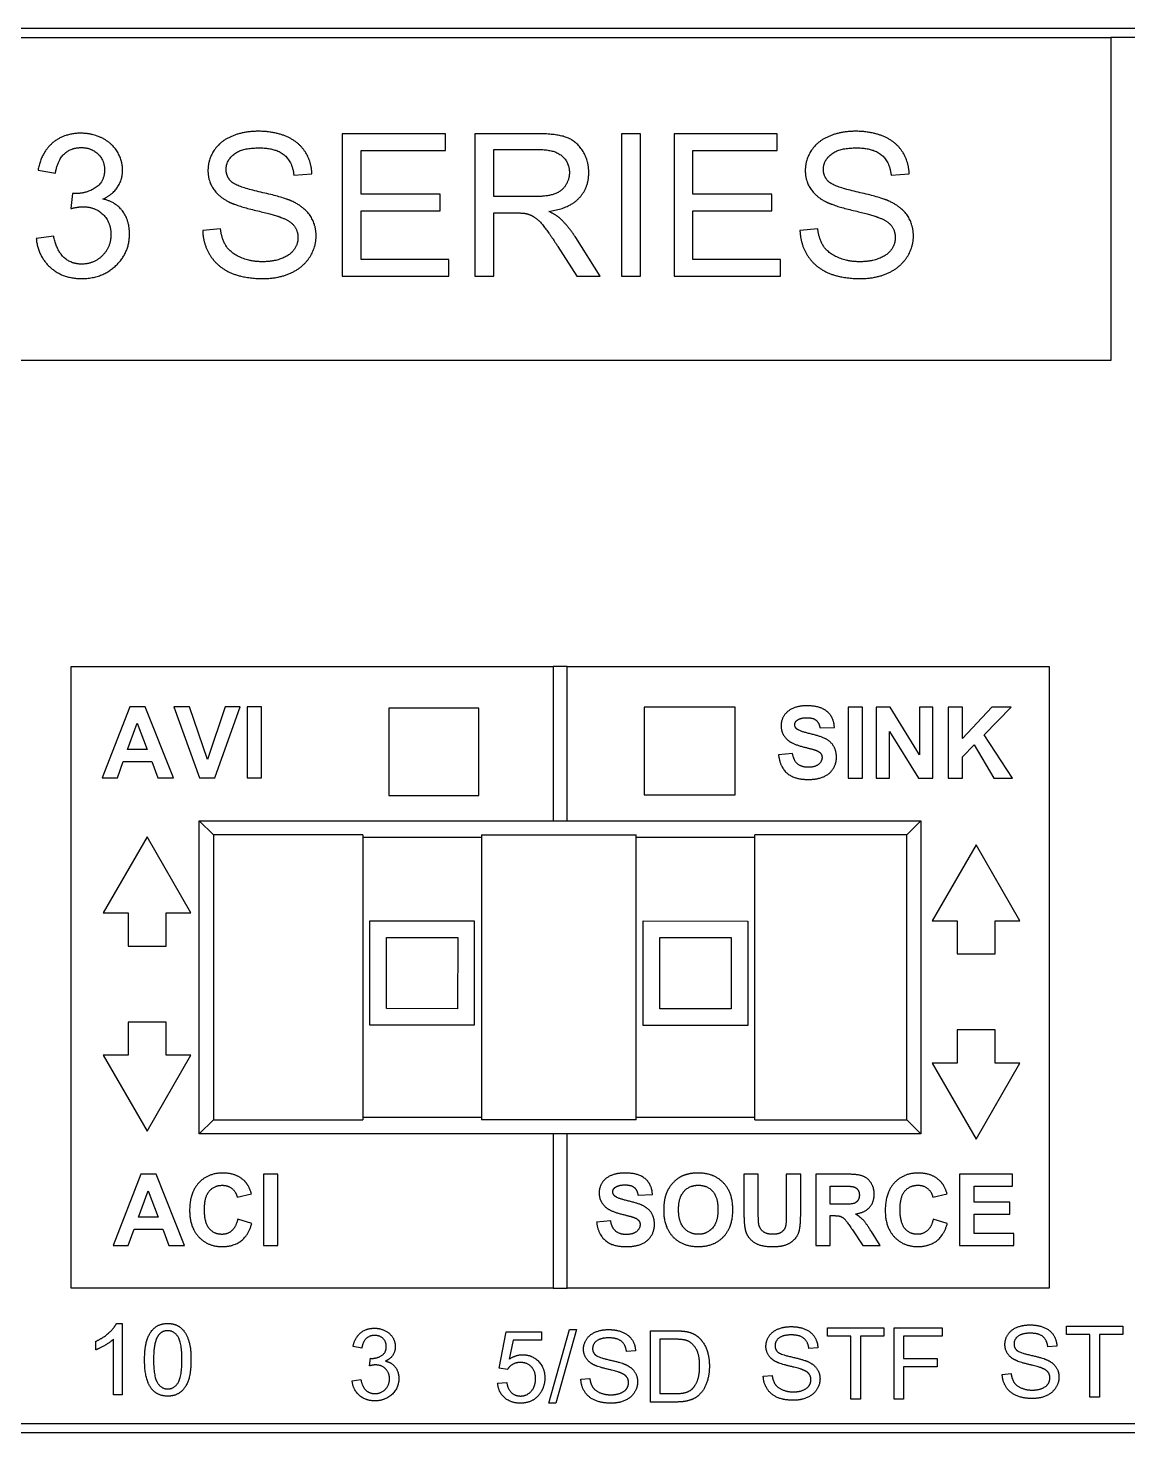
# Model space of a CAD drawing. Header units: millimetres. Extents: x -684 to 5961, y -1281 to 2539.
# Drawn here: x 2162.24 to 2180.77, y -318 to -294.32 of the extents above; entities that cross this region are included whole.
import ezdxf

# ---------------------------------------------------------------- set-up
doc = ezdxf.new("R2010")
doc.units = ezdxf.units.MM
doc.header["$LTSCALE"] = 5
doc.header["$MEASUREMENT"] = 0
doc.layers.add('圖框', color=7, linetype='CONTINUOUS')

msp = doc.modelspace()

# ---------------------------------------------------------------- linework, layer by layer
at = {"layer": '圖框'}
for p, q in [((2151.926, -294.319), (2183.926, -294.319)), ((2154.886, -294.479), (2180.486, -294.479)), ((2183.766, -294.479), (2180.486, -294.479)), ((2180.486, -294.479), (2180.486, -299.919)), ((2169.273, -296.1), (2167.535, -296.1)), ((2167.535, -296.1), (2167.535, -298.5)), ((2169.273, -296.384), (2169.273, -296.1)), ((2170.835, -296.1), (2169.771, -296.1)), ((2169.771, -296.1), (2169.771, -298.5)), ((2172.56, -296.1), (2172.242, -296.1)), ((2172.242, -296.1), (2172.242, -298.5)), ((2172.56, -298.5), (2172.56, -296.1)), ((2174.863, -296.1), (2173.125, -296.1)), ((2173.125, -296.1), (2173.125, -298.5)), ((2174.863, -296.384), (2174.863, -296.1)), ((2167.853, -296.384), (2169.273, -296.384)), ((2167.853, -297.117), (2167.853, -296.384)), ((2170.089, -297.159), (2170.089, -296.366)), ((2170.089, -296.366), (2170.848, -296.366)), ((2173.444, -296.384), (2174.863, -296.384)), ((2173.444, -297.117), (2173.444, -296.384)), ((2162.408, -296.713), (2162.702, -296.766)), ((2166.719, -296.799), (2167.023, -296.775)), ((2176.784, -296.799), (2177.088, -296.775)), ((2162.991, -297.105), (2162.96, -297.362)), ((2169.183, -297.117), (2167.853, -297.117)), ((2169.183, -297.401), (2169.183, -297.117)), ((2170.771, -297.159), (2170.089, -297.159)), ((2174.774, -297.117), (2173.444, -297.117)), ((2174.774, -297.401), (2174.774, -297.117)), ((2167.853, -297.401), (2169.183, -297.401)), ((2167.853, -298.217), (2167.853, -297.401)), ((2173.444, -297.401), (2174.774, -297.401)), ((2173.444, -298.217), (2173.444, -297.401)), ((2170.089, -297.434), (2170.457, -297.434)), ((2170.089, -298.5), (2170.089, -297.434)), ((2162.673, -297.825), (2162.378, -297.864)), ((2165.483, -297.703), (2165.183, -297.728)), ((2171.883, -298.5), (2171.468, -297.847)), ((2175.547, -297.703), (2175.247, -297.728)), ((2171.168, -298.001), (2171.486, -298.5)), ((2169.328, -298.217), (2167.853, -298.217)), ((2169.328, -298.5), (2169.328, -298.217)), ((2174.918, -298.217), (2173.444, -298.217)), ((2174.918, -298.5), (2174.918, -298.217)), ((2167.535, -298.5), (2169.328, -298.5)), ((2169.771, -298.5), (2170.089, -298.5)), ((2171.486, -298.5), (2171.883, -298.5)), ((2172.242, -298.5), (2172.56, -298.5)), ((2173.125, -298.5), (2174.918, -298.5)), ((2180.486, -299.919), (2154.886, -299.919)), ((2162.966, -315.559), (2162.966, -305.079)), ((2162.966, -305.079), (2171.086, -305.079)), ((2171.326, -305.079), (2171.086, -305.079)), ((2171.086, -305.079), (2171.086, -307.679)), ((2171.326, -307.679), (2171.326, -305.079)), ((2171.326, -305.079), (2179.446, -305.079)), ((2179.446, -305.079), (2179.446, -315.559)), ((2163.955, -305.757), (2163.488, -306.957)), ((2164.213, -305.757), (2163.955, -305.757)), ((2164.692, -306.957), (2164.213, -305.757)), ((2164.699, -305.757), (2165.128, -306.957)), ((2164.962, -305.757), (2164.699, -305.757)), ((2165.266, -306.645), (2164.962, -305.757)), ((2165.56, -305.757), (2165.266, -306.645)), ((2165.388, -306.957), (2165.817, -305.757)), ((2165.817, -305.757), (2165.56, -305.757)), ((2165.932, -305.757), (2165.932, -306.957)), ((2166.175, -305.757), (2165.932, -305.757)), ((2166.175, -306.957), (2166.175, -305.757)), ((2169.834, -305.784), (2168.321, -305.784)), ((2168.321, -305.784), (2168.321, -307.257)), ((2169.834, -307.257), (2169.834, -305.784)), ((2174.158, -305.768), (2172.622, -305.768)), ((2172.622, -305.768), (2172.622, -307.241)), ((2174.158, -307.241), (2174.158, -305.768)), ((2176.058, -305.763), (2176.058, -306.963)), ((2176.301, -305.763), (2176.058, -305.763)), ((2176.301, -306.963), (2176.301, -305.763)), ((2176.534, -305.763), (2176.534, -306.963)), ((2176.769, -305.763), (2176.534, -305.763)), ((2177.262, -306.567), (2176.769, -305.763)), ((2177.486, -305.763), (2177.262, -305.763)), ((2177.262, -305.763), (2177.262, -306.567)), ((2177.486, -306.963), (2177.486, -305.763)), ((2177.746, -305.763), (2177.746, -306.963)), ((2177.988, -305.763), (2177.746, -305.763)), ((2178.478, -305.763), (2177.988, -306.296)), ((2177.988, -306.296), (2177.988, -305.763)), ((2178.351, -306.23), (2178.804, -305.763)), ((2178.804, -305.763), (2178.478, -305.763)), ((2163.918, -306.481), (2164.081, -306.036)), ((2164.081, -306.036), (2164.247, -306.481)), ((2175.585, -306.116), (2175.827, -306.106)), ((2176.758, -306.963), (2176.758, -306.175)), ((2176.758, -306.175), (2177.244, -306.963)), ((2177.988, -306.6), (2178.184, -306.399)), ((2178.184, -306.399), (2178.515, -306.963)), ((2178.829, -306.963), (2178.351, -306.23)), ((2164.247, -306.481), (2163.918, -306.481)), ((2175.122, -306.548), (2174.886, -306.571)), ((2177.988, -306.963), (2177.988, -306.6)), ((2163.745, -306.957), (2163.845, -306.684)), ((2163.845, -306.684), (2164.324, -306.684)), ((2164.324, -306.684), (2164.429, -306.957)), ((2163.488, -306.957), (2163.745, -306.957)), ((2164.429, -306.957), (2164.692, -306.957)), ((2165.128, -306.957), (2165.388, -306.957)), ((2165.932, -306.957), (2166.175, -306.957)), ((2176.058, -306.963), (2176.301, -306.963)), ((2176.534, -306.963), (2176.758, -306.963)), ((2177.244, -306.963), (2177.486, -306.963)), ((2177.746, -306.963), (2177.988, -306.963)), ((2178.515, -306.963), (2178.829, -306.963)), ((2168.321, -307.257), (2169.834, -307.257)), ((2172.622, -307.241), (2174.158, -307.241)), ((2165.126, -312.959), (2165.126, -307.679)), ((2165.126, -307.679), (2171.086, -307.679)), ((2165.126, -307.679), (2165.366, -307.919)), ((2171.086, -307.679), (2171.326, -307.679)), ((2171.326, -307.679), (2177.286, -307.679)), ((2177.286, -307.679), (2177.046, -307.919)), ((2177.286, -307.679), (2177.286, -312.959)), ((2164.246, -307.952), (2163.507, -309.232)), ((2164.985, -309.232), (2164.246, -307.952)), ((2165.366, -307.919), (2165.366, -312.719)), ((2167.88, -307.919), (2165.366, -307.919)), ((2167.88, -307.919), (2167.88, -312.719)), ((2169.88, -307.96), (2167.88, -307.96)), ((2169.88, -307.919), (2169.88, -312.719)), ((2169.88, -307.919), (2172.487, -307.919)), ((2172.487, -312.719), (2172.487, -307.919)), ((2174.487, -307.96), (2172.487, -307.96)), ((2177.046, -307.919), (2174.487, -307.919)), ((2174.487, -312.719), (2174.487, -307.919)), ((2177.046, -312.719), (2177.046, -307.919)), ((2178.215, -308.085), (2177.476, -309.365)), ((2178.954, -309.365), (2178.215, -308.085)), ((2163.507, -309.232), (2163.926, -309.232)), ((2163.926, -309.232), (2163.926, -309.792)), ((2164.566, -309.232), (2164.985, -309.232)), ((2164.566, -309.792), (2164.566, -309.232)), ((2167.999, -311.127), (2168, -309.367)), ((2168, -309.367), (2169.76, -309.368)), ((2169.76, -309.368), (2169.759, -311.128)), ((2172.607, -311.129), (2172.608, -309.369)), ((2172.608, -309.369), (2174.368, -309.37)), ((2174.368, -309.37), (2174.367, -311.13)), ((2177.476, -309.365), (2177.895, -309.365)), ((2177.895, -309.365), (2177.895, -309.925)), ((2178.535, -309.925), (2178.535, -309.365)), ((2178.535, -309.365), (2178.954, -309.365)), ((2168.279, -310.847), (2168.28, -309.647)), ((2168.28, -309.647), (2169.48, -309.648)), ((2169.48, -309.648), (2169.479, -310.848)), ((2172.887, -310.85), (2172.888, -309.65)), ((2172.888, -309.65), (2174.088, -309.65)), ((2174.088, -309.65), (2174.087, -310.85)), ((2163.926, -309.792), (2164.566, -309.792)), ((2177.895, -309.925), (2178.535, -309.925)), ((2169.479, -310.848), (2168.279, -310.847)), ((2174.087, -310.85), (2172.887, -310.85)), ((2164.566, -311.074), (2163.926, -311.074)), ((2163.926, -311.074), (2163.926, -311.634)), ((2164.566, -311.634), (2164.566, -311.074)), ((2169.759, -311.128), (2167.999, -311.127)), ((2174.367, -311.13), (2172.607, -311.129)), ((2178.535, -311.207), (2177.895, -311.207)), ((2177.895, -311.207), (2177.895, -311.767)), ((2178.535, -311.767), (2178.535, -311.207)), ((2163.926, -311.634), (2163.507, -311.634)), ((2163.507, -311.634), (2164.246, -312.914)), ((2164.246, -312.914), (2164.985, -311.634)), ((2164.985, -311.634), (2164.566, -311.634)), ((2177.895, -311.767), (2177.476, -311.767)), ((2177.476, -311.767), (2178.215, -313.047)), ((2178.215, -313.047), (2178.954, -311.767)), ((2178.954, -311.767), (2178.535, -311.767)), ((2165.126, -312.959), (2165.366, -312.719)), ((2165.366, -312.719), (2167.88, -312.719)), ((2167.88, -312.677), (2169.88, -312.677)), ((2172.487, -312.719), (2169.88, -312.719)), ((2172.487, -312.677), (2174.487, -312.677)), ((2174.487, -312.719), (2177.046, -312.719)), ((2177.286, -312.959), (2177.046, -312.719)), ((2171.086, -312.959), (2165.126, -312.959)), ((2171.326, -312.959), (2171.086, -312.959)), ((2171.086, -312.959), (2171.086, -315.559)), ((2177.286, -312.959), (2171.326, -312.959)), ((2171.326, -315.559), (2171.326, -312.959)), ((2164.139, -313.639), (2163.673, -314.839)), ((2164.397, -313.639), (2164.139, -313.639)), ((2164.876, -314.839), (2164.397, -313.639)), ((2166.209, -313.639), (2166.209, -314.839)), ((2166.451, -313.639), (2166.209, -313.639)), ((2166.451, -314.839), (2166.451, -313.639)), ((2174.545, -313.638), (2174.303, -313.638)), ((2174.303, -313.638), (2174.303, -314.278)), ((2174.545, -314.288), (2174.545, -313.638)), ((2175.26, -313.638), (2175.017, -313.638)), ((2175.017, -313.638), (2175.017, -314.302)), ((2175.26, -314.268), (2175.26, -313.638)), ((2175.516, -313.638), (2175.516, -314.838)), ((2176.026, -313.638), (2175.516, -313.638)), ((2177.938, -313.638), (2177.938, -314.838)), ((2178.828, -313.638), (2177.938, -313.638)), ((2178.828, -313.841), (2178.828, -313.638)), ((2164.102, -314.363), (2164.265, -313.918)), ((2164.265, -313.918), (2164.431, -314.363)), ((2165.765, -314.026), (2166.005, -313.969)), ((2172.519, -313.992), (2172.761, -313.981)), ((2175.758, -313.841), (2175.948, -313.841)), ((2175.758, -314.145), (2175.758, -313.841)), ((2177.486, -314.025), (2177.726, -313.968)), ((2178.18, -314.107), (2178.18, -313.841)), ((2178.18, -313.841), (2178.828, -313.841)), ((2175.938, -314.145), (2175.758, -314.145)), ((2178.783, -314.107), (2178.18, -314.107)), ((2178.783, -314.31), (2178.783, -314.107)), ((2164.431, -314.363), (2164.102, -314.363)), ((2166.009, -314.471), (2165.773, -314.397)), ((2172.056, -314.423), (2171.82, -314.446)), ((2175.758, -314.838), (2175.758, -314.336)), ((2175.758, -314.336), (2175.808, -314.336)), ((2177.729, -314.47), (2177.494, -314.396)), ((2178.18, -314.635), (2178.18, -314.31)), ((2178.18, -314.31), (2178.783, -314.31)), ((2163.93, -314.839), (2164.029, -314.566)), ((2164.029, -314.566), (2164.509, -314.566)), ((2164.509, -314.566), (2164.613, -314.839)), ((2176.131, -314.576), (2176.306, -314.838)), ((2176.596, -314.838), (2176.45, -314.604)), ((2178.851, -314.635), (2178.18, -314.635)), ((2178.851, -314.838), (2178.851, -314.635)), ((2163.673, -314.839), (2163.93, -314.839)), ((2164.613, -314.839), (2164.876, -314.839)), ((2166.209, -314.839), (2166.451, -314.839)), ((2175.516, -314.838), (2175.758, -314.838)), ((2176.306, -314.838), (2176.596, -314.838)), ((2177.938, -314.838), (2178.851, -314.838)), ((2171.086, -315.559), (2162.966, -315.559)), ((2171.086, -315.559), (2171.326, -315.559)), ((2179.446, -315.559), (2171.326, -315.559)), ((2163.731, -316.154), (2163.826, -316.154)), ((2163.826, -316.154), (2163.826, -317.359)), ((2170.179, -316.91), (2170.295, -316.294)), ((2170.295, -316.294), (2170.892, -316.294)), ((2170.892, -316.294), (2170.892, -316.434)), ((2171.015, -317.498), (2171.363, -316.258)), ((2171.482, -316.258), (2171.134, -317.498)), ((2171.363, -316.258), (2171.482, -316.258)), ((2172.728, -317.478), (2172.728, -316.278)), ((2172.728, -316.278), (2173.142, -316.278)), ((2175.712, -316.37), (2175.712, -316.229)), ((2175.712, -316.229), (2176.663, -316.229)), ((2176.663, -316.229), (2176.663, -316.37)), ((2176.834, -317.429), (2176.834, -316.229)), ((2176.834, -316.229), (2177.645, -316.229)), ((2177.645, -316.229), (2177.645, -316.37)), ((2179.739, -316.341), (2179.739, -316.199)), ((2179.739, -316.199), (2180.69, -316.199)), ((2180.134, -316.341), (2179.739, -316.341)), ((2180.134, -317.399), (2180.134, -316.341)), ((2180.69, -316.341), (2180.293, -316.341)), ((2180.293, -316.341), (2180.293, -317.399)), ((2180.69, -316.199), (2180.69, -316.341)), ((2163.384, -316.598), (2163.384, -316.455)), ((2163.679, -317.359), (2163.679, -316.42)), ((2167.864, -316.572), (2167.717, -316.545)), ((2170.413, -316.434), (2170.348, -316.756)), ((2170.892, -316.434), (2170.413, -316.434)), ((2173.14, -316.42), (2172.887, -316.42)), ((2172.887, -316.42), (2172.887, -317.336)), ((2175.549, -316.566), (2175.397, -316.578)), ((2176.107, -316.37), (2175.712, -316.37)), ((2176.107, -317.429), (2176.107, -316.37)), ((2176.663, -316.37), (2176.266, -316.37)), ((2176.266, -316.37), (2176.266, -317.429)), ((2177.645, -316.37), (2176.993, -316.37)), ((2176.993, -316.37), (2176.993, -316.742)), ((2179.576, -316.536), (2179.424, -316.548)), ((2167.993, -316.87), (2168.008, -316.741)), ((2172.476, -316.616), (2172.324, -316.627)), ((2176.993, -316.742), (2177.557, -316.742)), ((2177.557, -316.742), (2177.557, -316.883)), ((2170.317, -316.928), (2170.179, -316.91)), ((2174.629, -317.043), (2174.779, -317.03)), ((2177.557, -316.883), (2176.993, -316.883)), ((2176.993, -316.883), (2176.993, -317.429)), ((2178.656, -317.013), (2178.806, -317)), ((2167.702, -317.121), (2167.849, -317.101)), ((2170.153, -317.163), (2170.307, -317.151)), ((2171.556, -317.092), (2171.706, -317.079)), ((2163.826, -317.359), (2163.679, -317.359)), ((2171.134, -317.498), (2171.015, -317.498)), ((2173.162, -317.478), (2172.728, -317.478)), ((2172.887, -317.336), (2173.143, -317.336)), ((2176.266, -317.429), (2176.107, -317.429)), ((2176.993, -317.429), (2176.834, -317.429)), ((2180.293, -317.399), (2180.134, -317.399)), ((2203.926, -317.999), (2151.926, -317.999)), ((2152.086, -317.839), (2203.766, -317.839))]:
    msp.add_line(p, q, dxfattribs=at)
for points in [[(2163.13, -296.091), (2162.845, -296.091), (2162.463, -296.417), (2162.408, -296.713)], [(2163.833, -296.713), (2163.833, -296.55), (2163.657, -296.259), (2163.326, -296.091), (2163.13, -296.091)], [(2166.119, -296.058), (2165.876, -296.058), (2165.479, -296.223), (2165.272, -296.537), (2165.272, -296.72)], [(2167.023, -296.775), (2167.016, -296.565), (2166.794, -296.23), (2166.386, -296.058), (2166.119, -296.058)], [(2171.689, -296.755), (2171.689, -296.558), (2171.49, -296.23), (2171.155, -296.1), (2170.835, -296.1)], [(2176.184, -296.058), (2175.941, -296.058), (2175.544, -296.223), (2175.337, -296.537), (2175.337, -296.72)], [(2177.088, -296.775), (2177.08, -296.565), (2176.859, -296.23), (2176.451, -296.058), (2176.184, -296.058)], [(2162.702, -296.766), (2162.735, -296.548), (2162.964, -296.333), (2163.136, -296.333)], [(2163.136, -296.333), (2163.31, -296.333), (2163.529, -296.545), (2163.529, -296.708)], [(2165.578, -296.698), (2165.578, -296.55), (2165.843, -296.338), (2166.132, -296.338)], [(2166.132, -296.338), (2166.41, -296.338), (2166.696, -296.57), (2166.719, -296.799)], [(2170.848, -296.366), (2171.115, -296.366), (2171.362, -296.585), (2171.362, -296.755)], [(2175.642, -296.698), (2175.642, -296.55), (2175.908, -296.338), (2176.197, -296.338)], [(2176.197, -296.338), (2176.475, -296.338), (2176.76, -296.57), (2176.784, -296.799)], [(2163.529, -296.708), (2163.529, -296.911), (2163.227, -297.108), (2163.039, -297.108)], [(2165.671, -296.912), (2165.578, -296.828), (2165.578, -296.698)], [(2175.736, -296.912), (2175.642, -296.828), (2175.642, -296.698)], [(2163.502, -297.2), (2163.666, -297.125), (2163.833, -296.869), (2163.833, -296.713)], [(2165.272, -296.72), (2165.272, -296.885), (2165.441, -297.152), (2165.613, -297.242)], [(2166.686, -297.236), (2166.542, -297.17), (2165.764, -296.995), (2165.671, -296.912)], [(2171.362, -296.755), (2171.362, -296.87), (2171.234, -297.07), (2170.989, -297.159), (2170.771, -297.159)], [(2171.014, -297.408), (2171.358, -297.361), (2171.689, -297.011), (2171.689, -296.755)], [(2175.337, -296.72), (2175.337, -296.885), (2175.505, -297.152), (2175.677, -297.242)], [(2176.751, -297.236), (2176.607, -297.17), (2175.829, -296.995), (2175.736, -296.912)], [(2163.039, -297.108), (2163.022, -297.108), (2162.991, -297.105)], [(2162.96, -297.362), (2163.085, -297.33), (2163.167, -297.33)], [(2163.167, -297.33), (2163.372, -297.33), (2163.637, -297.593), (2163.637, -297.796)], [(2163.95, -297.791), (2163.95, -297.558), (2163.716, -297.249), (2163.502, -297.2)], [(2165.613, -297.242), (2165.746, -297.313), (2166.41, -297.472), (2166.507, -297.511)], [(2167.094, -297.822), (2167.094, -297.63), (2166.895, -297.333), (2166.686, -297.236)], [(2171.205, -297.527), (2171.139, -297.469), (2171.014, -297.408)], [(2175.677, -297.242), (2175.811, -297.313), (2176.475, -297.472), (2176.572, -297.511)], [(2177.159, -297.822), (2177.159, -297.63), (2176.96, -297.333), (2176.751, -297.236)], [(2166.507, -297.511), (2166.659, -297.567), (2166.789, -297.736), (2166.789, -297.849)], [(2170.457, -297.434), (2170.579, -297.434), (2170.634, -297.445)], [(2170.634, -297.445), (2170.707, -297.463), (2170.85, -297.556), (2171.029, -297.785), (2171.168, -298.001)], [(2171.468, -297.847), (2171.344, -297.655), (2171.205, -297.527)], [(2176.572, -297.511), (2176.724, -297.567), (2176.853, -297.736), (2176.853, -297.849)], [(2162.378, -297.864), (2162.408, -298.164), (2162.825, -298.541), (2163.141, -298.541)], [(2163.143, -298.297), (2162.967, -298.297), (2162.724, -298.076), (2162.673, -297.825)], [(2163.141, -298.541), (2163.491, -298.541), (2163.95, -298.103), (2163.95, -297.791)], [(2163.637, -297.796), (2163.637, -298.008), (2163.352, -298.297), (2163.143, -298.297)], [(2165.183, -297.728), (2165.19, -297.97), (2165.441, -298.35), (2165.88, -298.541), (2166.207, -298.541)], [(2166.192, -298.257), (2165.988, -298.257), (2165.66, -298.114), (2165.505, -297.884), (2165.483, -297.703)], [(2166.789, -297.849), (2166.789, -297.961), (2166.653, -298.149), (2166.374, -298.257), (2166.192, -298.257)], [(2166.207, -298.541), (2166.463, -298.541), (2166.875, -298.352), (2167.094, -298.014), (2167.094, -297.822)], [(2175.247, -297.728), (2175.255, -297.97), (2175.505, -298.35), (2175.944, -298.541), (2176.272, -298.541)], [(2176.257, -298.257), (2176.052, -298.257), (2175.725, -298.114), (2175.569, -297.884), (2175.547, -297.703)], [(2176.853, -297.849), (2176.853, -297.961), (2176.718, -298.149), (2176.438, -298.257), (2176.257, -298.257)], [(2176.272, -298.541), (2176.528, -298.541), (2176.939, -298.352), (2177.159, -298.014), (2177.159, -297.822)], [(2175.367, -305.742), (2175.229, -305.742), (2175.033, -305.826), (2174.929, -305.985), (2174.929, -306.077)], [(2175.199, -305.986), (2175.258, -305.943), (2175.364, -305.943)], [(2175.364, -305.943), (2175.467, -305.943), (2175.569, -306.024), (2175.585, -306.116)], [(2175.827, -306.106), (2175.822, -305.94), (2175.593, -305.742), (2175.367, -305.742)], [(2174.929, -306.077), (2174.929, -306.219), (2175.04, -306.318)], [(2175.16, -306.061), (2175.16, -306.014), (2175.199, -305.986)], [(2175.196, -306.134), (2175.16, -306.103), (2175.16, -306.061)], [(2175.862, -306.613), (2175.862, -306.499), (2175.766, -306.344), (2175.597, -306.256), (2175.243, -306.172), (2175.196, -306.134)], [(2175.04, -306.318), (2175.118, -306.388), (2175.313, -306.437)], [(2174.886, -306.571), (2174.91, -306.773), (2175.154, -306.984), (2175.382, -306.984)], [(2175.383, -306.779), (2175.274, -306.779), (2175.143, -306.667), (2175.122, -306.548)], [(2175.313, -306.437), (2175.465, -306.474), (2175.507, -306.489)], [(2175.382, -306.984), (2175.538, -306.984), (2175.747, -306.896), (2175.862, -306.716), (2175.862, -306.613)], [(2175.619, -306.613), (2175.619, -306.68), (2175.501, -306.779), (2175.383, -306.779)], [(2175.507, -306.489), (2175.569, -306.511), (2175.619, -306.57), (2175.619, -306.613)], [(2165.525, -313.618), (2165.272, -313.618), (2164.963, -313.95), (2164.963, -314.25)], [(2165.882, -313.748), (2165.744, -313.618), (2165.525, -313.618)], [(2166.005, -313.969), (2165.964, -313.825), (2165.882, -313.748)], [(2172.301, -313.618), (2172.163, -313.618), (2171.967, -313.701), (2171.863, -313.86), (2171.863, -313.952)], [(2172.761, -313.981), (2172.756, -313.815), (2172.527, -313.618), (2172.301, -313.618)], [(2173.273, -313.665), (2173.189, -313.7), (2173.047, -313.846), (2173.006, -313.938)], [(2173.532, -313.618), (2173.385, -313.618), (2173.273, -313.665)], [(2174.116, -314.24), (2174.116, -313.947), (2173.797, -313.618), (2173.532, -313.618)], [(2176.498, -313.974), (2176.498, -313.867), (2176.393, -313.703), (2176.219, -313.638), (2176.026, -313.638)], [(2177.245, -313.618), (2176.993, -313.618), (2176.684, -313.949), (2176.684, -314.249)], [(2177.603, -313.747), (2177.465, -313.618), (2177.245, -313.618)], [(2177.726, -313.968), (2177.684, -313.824), (2177.603, -313.747)], [(2165.213, -314.231), (2165.213, -314.016), (2165.379, -313.825), (2165.513, -313.825)], [(2165.513, -313.825), (2165.609, -313.825), (2165.744, -313.933), (2165.765, -314.026)], [(2171.863, -313.952), (2171.863, -314.094), (2171.973, -314.193)], [(2172.094, -313.936), (2172.094, -313.889), (2172.133, -313.861)], [(2172.13, -314.009), (2172.094, -313.978), (2172.094, -313.936)], [(2172.133, -313.861), (2172.192, -313.818), (2172.298, -313.818)], [(2172.298, -313.818), (2172.401, -313.818), (2172.503, -313.899), (2172.519, -313.992)], [(2173.006, -313.938), (2172.951, -314.062), (2172.951, -314.245)], [(2173.201, -314.237), (2173.201, -314.03), (2173.385, -313.824), (2173.535, -313.824)], [(2173.535, -313.824), (2173.685, -313.824), (2173.866, -314.027), (2173.866, -314.234)], [(2176.248, -313.99), (2176.248, -314.044), (2176.199, -314.116), (2176.112, -314.145), (2175.938, -314.145)], [(2175.948, -313.841), (2176.095, -313.841), (2176.125, -313.844)], [(2176.125, -313.844), (2176.184, -313.854), (2176.248, -313.929), (2176.248, -313.99)], [(2176.182, -314.308), (2176.34, -314.285), (2176.498, -314.109), (2176.498, -313.974)], [(2176.934, -314.23), (2176.934, -314.015), (2177.1, -313.824), (2177.234, -313.824)], [(2177.234, -313.824), (2177.33, -313.824), (2177.465, -313.932), (2177.486, -314.025)], [(2165.507, -314.652), (2165.377, -314.652), (2165.213, -314.459), (2165.213, -314.231)], [(2171.973, -314.193), (2172.052, -314.263), (2172.247, -314.312)], [(2172.796, -314.488), (2172.796, -314.374), (2172.7, -314.219), (2172.531, -314.131), (2172.177, -314.047), (2172.13, -314.009)], [(2177.228, -314.651), (2177.097, -314.651), (2176.934, -314.458), (2176.934, -314.23)], [(2164.963, -314.25), (2164.963, -314.532), (2165.271, -314.859), (2165.51, -314.859)], [(2165.773, -314.397), (2165.743, -314.528), (2165.604, -314.652), (2165.507, -314.652)], [(2171.82, -314.446), (2171.844, -314.648), (2172.088, -314.859), (2172.316, -314.859)], [(2172.317, -314.654), (2172.208, -314.654), (2172.077, -314.542), (2172.056, -314.423)], [(2172.247, -314.312), (2172.399, -314.349), (2172.441, -314.364)], [(2172.441, -314.364), (2172.503, -314.386), (2172.553, -314.445), (2172.553, -314.488)], [(2172.951, -314.245), (2172.951, -314.531), (2173.268, -314.858), (2173.535, -314.858)], [(2173.535, -314.651), (2173.389, -314.651), (2173.201, -314.441), (2173.201, -314.237)], [(2173.866, -314.234), (2173.866, -314.443), (2173.68, -314.651), (2173.535, -314.651)], [(2173.535, -314.858), (2173.799, -314.858), (2174.116, -314.529), (2174.116, -314.24)], [(2174.303, -314.278), (2174.303, -314.479), (2174.327, -314.582)], [(2174.555, -314.488), (2174.545, -314.443), (2174.545, -314.288)], [(2175.017, -314.302), (2175.017, -314.444), (2174.996, -314.567), (2174.891, -314.651), (2174.789, -314.651)], [(2174.796, -314.858), (2174.938, -314.858), (2175.115, -314.785), (2175.22, -314.662), (2175.26, -314.484), (2175.26, -314.268)], [(2175.808, -314.336), (2175.892, -314.336), (2175.969, -314.363), (2176.037, -314.436), (2176.131, -314.576)], [(2176.45, -314.604), (2176.363, -314.464), (2176.26, -314.354), (2176.182, -314.308)], [(2176.684, -314.249), (2176.684, -314.531), (2176.992, -314.858), (2177.231, -314.858)], [(2177.494, -314.396), (2177.464, -314.528), (2177.325, -314.651), (2177.228, -314.651)], [(2177.231, -314.858), (2177.424, -314.858), (2177.675, -314.667), (2177.729, -314.47)], [(2165.51, -314.859), (2165.703, -314.859), (2165.955, -314.668), (2166.009, -314.471)], [(2172.316, -314.859), (2172.472, -314.859), (2172.681, -314.771), (2172.796, -314.591), (2172.796, -314.488)], [(2172.553, -314.488), (2172.553, -314.555), (2172.434, -314.654), (2172.317, -314.654)], [(2174.327, -314.582), (2174.343, -314.652), (2174.447, -314.778), (2174.624, -314.858), (2174.796, -314.858)], [(2174.789, -314.651), (2174.687, -314.651), (2174.57, -314.561), (2174.555, -314.488)], [(2163.384, -316.455), (2163.507, -316.397), (2163.692, -316.232), (2163.731, -316.154)], [(2164.204, -316.767), (2164.204, -316.554), (2164.291, -316.294), (2164.463, -316.154), (2164.595, -316.154)], [(2164.431, -316.362), (2164.355, -316.472), (2164.355, -316.767)], [(2164.593, -316.276), (2164.492, -316.276), (2164.431, -316.362)], [(2164.834, -316.767), (2164.834, -316.471), (2164.696, -316.276), (2164.593, -316.276)], [(2164.595, -316.154), (2164.691, -316.154), (2164.837, -316.232), (2164.932, -316.378), (2164.986, -316.589), (2164.986, -316.767)], [(2167.717, -316.545), (2167.744, -316.397), (2167.935, -316.234), (2168.078, -316.234)], [(2168.081, -316.355), (2167.995, -316.355), (2167.88, -316.463), (2167.864, -316.572)], [(2168.078, -316.234), (2168.176, -316.234), (2168.341, -316.318), (2168.429, -316.464), (2168.429, -316.545)], [(2168.277, -316.543), (2168.277, -316.461), (2168.168, -316.355), (2168.081, -316.355)], [(2171.6, -316.588), (2171.6, -316.497), (2171.704, -316.339), (2171.902, -316.257), (2172.024, -316.257)], [(2172.024, -316.257), (2172.157, -316.257), (2172.361, -316.343), (2172.472, -316.51), (2172.476, -316.616)], [(2173.142, -316.278), (2173.282, -316.278), (2173.356, -316.295)], [(2173.356, -316.295), (2173.459, -316.319), (2173.531, -316.381)], [(2174.674, -316.539), (2174.674, -316.447), (2174.777, -316.29), (2174.976, -316.207), (2175.097, -316.207)], [(2175.104, -316.347), (2174.959, -316.347), (2174.827, -316.454), (2174.827, -316.528)], [(2175.097, -316.207), (2175.231, -316.207), (2175.435, -316.293), (2175.546, -316.461), (2175.549, -316.566)], [(2175.397, -316.578), (2175.386, -316.464), (2175.243, -316.347), (2175.104, -316.347)], [(2178.701, -316.509), (2178.701, -316.417), (2178.804, -316.26), (2179.003, -316.178), (2179.124, -316.178)], [(2179.131, -316.318), (2178.986, -316.318), (2178.854, -316.424), (2178.854, -316.498)], [(2179.124, -316.178), (2179.258, -316.178), (2179.462, -316.264), (2179.573, -316.431), (2179.576, -316.536)], [(2179.424, -316.548), (2179.412, -316.434), (2179.27, -316.318), (2179.131, -316.318)], [(2163.679, -316.42), (2163.625, -316.471), (2163.453, -316.572), (2163.384, -316.598)], [(2168.032, -316.743), (2168.126, -316.743), (2168.277, -316.644), (2168.277, -316.543)], [(2168.429, -316.545), (2168.429, -316.623), (2168.346, -316.751), (2168.264, -316.789)], [(2171.771, -316.849), (2171.685, -316.804), (2171.6, -316.67), (2171.6, -316.588)], [(2172.03, -316.397), (2171.886, -316.397), (2171.753, -316.503), (2171.753, -316.577)], [(2171.753, -316.577), (2171.753, -316.642), (2171.8, -316.684)], [(2172.324, -316.627), (2172.312, -316.513), (2172.169, -316.397), (2172.03, -316.397)], [(2173.345, -316.444), (2173.281, -316.42), (2173.14, -316.42)], [(2173.557, -316.869), (2173.557, -316.68), (2173.433, -316.478), (2173.345, -316.444)], [(2173.531, -316.381), (2173.626, -316.461), (2173.721, -316.711), (2173.721, -316.872)], [(2174.844, -316.799), (2174.758, -316.754), (2174.674, -316.621), (2174.674, -316.539)], [(2174.827, -316.528), (2174.827, -316.593), (2174.873, -316.635)], [(2178.871, -316.769), (2178.785, -316.725), (2178.701, -316.591), (2178.701, -316.509)], [(2178.854, -316.498), (2178.854, -316.563), (2178.9, -316.605)], [(2164.322, -317.255), (2164.204, -317.105), (2164.204, -316.767)], [(2164.355, -316.767), (2164.355, -317.063), (2164.493, -317.258), (2164.595, -317.258)], [(2164.986, -316.767), (2164.986, -316.978), (2164.899, -317.238), (2164.726, -317.379), (2164.595, -317.379)], [(2164.595, -317.258), (2164.696, -317.258), (2164.834, -317.062), (2164.834, -316.767)], [(2168.008, -316.741), (2168.024, -316.743), (2168.032, -316.743)], [(2168.264, -316.789), (2168.371, -316.813), (2168.488, -316.968), (2168.488, -317.084)], [(2170.536, -316.811), (2170.464, -316.811), (2170.35, -316.876), (2170.317, -316.928)], [(2170.348, -316.756), (2170.456, -316.681), (2170.575, -316.681)], [(2170.792, -317.084), (2170.792, -316.958), (2170.651, -316.811), (2170.536, -316.811)], [(2170.575, -316.681), (2170.732, -316.681), (2170.948, -316.899), (2170.948, -317.07)], [(2171.8, -316.684), (2171.846, -316.725), (2172.235, -316.813), (2172.307, -316.846)], [(2175.291, -316.934), (2175.243, -316.914), (2174.911, -316.835), (2174.844, -316.799)], [(2174.873, -316.635), (2174.92, -316.676), (2175.309, -316.764), (2175.381, -316.797)], [(2175.381, -316.797), (2175.485, -316.845), (2175.585, -316.993), (2175.585, -317.089)], [(2179.318, -316.904), (2179.27, -316.885), (2178.938, -316.805), (2178.871, -316.769)], [(2178.9, -316.605), (2178.947, -316.646), (2179.336, -316.734), (2179.408, -316.767)], [(2179.408, -316.767), (2179.512, -316.815), (2179.612, -316.963), (2179.612, -317.059)], [(2168.096, -316.853), (2168.055, -316.853), (2167.993, -316.87)], [(2168.331, -317.087), (2168.331, -316.985), (2168.199, -316.853), (2168.096, -316.853)], [(2170.948, -317.07), (2170.948, -317.234), (2170.853, -317.353)], [(2172.218, -316.983), (2172.169, -316.964), (2171.837, -316.884), (2171.771, -316.849)], [(2172.359, -317.152), (2172.359, -317.096), (2172.294, -317.012), (2172.218, -316.983)], [(2172.307, -316.846), (2172.412, -316.894), (2172.511, -317.043), (2172.511, -317.139)], [(2173.721, -316.872), (2173.721, -317.008), (2173.657, -317.219), (2173.557, -317.357), (2173.438, -317.437), (2173.271, -317.478), (2173.162, -317.478)], [(2173.437, -317.252), (2173.494, -317.195), (2173.557, -317.005), (2173.557, -316.869)], [(2175.141, -317.449), (2174.978, -317.449), (2174.758, -317.354), (2174.633, -317.163), (2174.629, -317.043)], [(2174.779, -317.03), (2174.79, -317.12), (2174.868, -317.236), (2175.032, -317.307), (2175.134, -317.307)], [(2175.432, -317.103), (2175.432, -317.046), (2175.367, -316.962), (2175.291, -316.934)], [(2179.168, -317.419), (2179.005, -317.419), (2178.785, -317.324), (2178.66, -317.134), (2178.656, -317.013)], [(2178.806, -317), (2178.817, -317.091), (2178.895, -317.206), (2179.059, -317.277), (2179.161, -317.277)], [(2179.161, -317.277), (2179.252, -317.277), (2179.391, -317.223), (2179.459, -317.129), (2179.459, -317.073)], [(2179.612, -317.059), (2179.612, -317.155), (2179.502, -317.325), (2179.296, -317.419), (2179.168, -317.419)], [(2179.459, -317.073), (2179.459, -317.016), (2179.394, -316.932), (2179.318, -316.904)], [(2164.595, -317.379), (2164.421, -317.379), (2164.322, -317.255)], [(2168.083, -317.459), (2167.925, -317.459), (2167.717, -317.271), (2167.702, -317.121)], [(2167.849, -317.101), (2167.875, -317.227), (2167.997, -317.337), (2168.084, -317.337)], [(2168.488, -317.084), (2168.488, -317.24), (2168.258, -317.459), (2168.083, -317.459)], [(2168.084, -317.337), (2168.189, -317.337), (2168.331, -317.193), (2168.331, -317.087)], [(2170.539, -317.498), (2170.375, -317.498), (2170.167, -317.315), (2170.153, -317.163)], [(2170.307, -317.151), (2170.324, -317.264), (2170.449, -317.377), (2170.538, -317.377)], [(2170.538, -317.377), (2170.646, -317.377), (2170.792, -317.216), (2170.792, -317.084)], [(2172.068, -317.498), (2171.904, -317.498), (2171.685, -317.403), (2171.559, -317.213), (2171.556, -317.092)], [(2171.706, -317.079), (2171.717, -317.17), (2171.794, -317.285), (2171.958, -317.356), (2172.06, -317.356)], [(2172.06, -317.356), (2172.151, -317.356), (2172.291, -317.302), (2172.359, -317.208), (2172.359, -317.152)], [(2172.511, -317.139), (2172.511, -317.235), (2172.402, -317.404), (2172.196, -317.498), (2172.068, -317.498)], [(2173.143, -317.336), (2173.262, -317.336), (2173.398, -317.292), (2173.437, -317.252)], [(2175.134, -317.307), (2175.225, -317.307), (2175.364, -317.253), (2175.432, -317.159), (2175.432, -317.103)], [(2175.585, -317.089), (2175.585, -317.185), (2175.475, -317.354), (2175.269, -317.449), (2175.141, -317.449)], [(2170.853, -317.353), (2170.738, -317.498), (2170.539, -317.498)]]:
    msp.add_open_spline(points, degree=2, dxfattribs=at)

doc.saveas('drawing.dxf')
